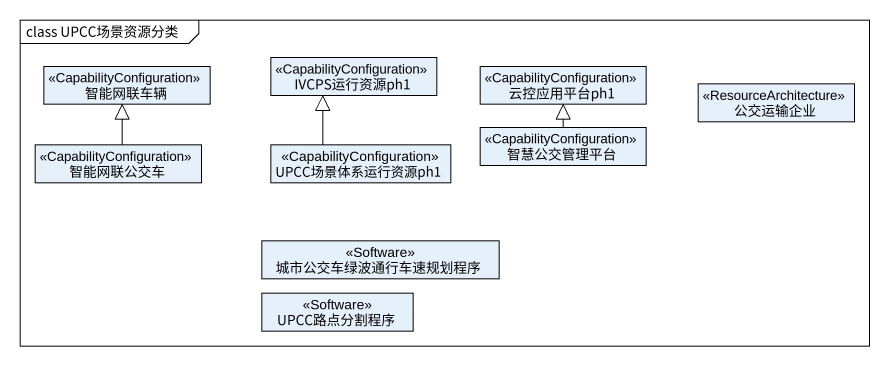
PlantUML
@startuml
mainframe class UPCC场景资源分类
hide circle
hide empty members
class 智能网联车辆 <<CapabilityConfiguration>>
class IVCPS运行资源ph1 <<CapabilityConfiguration>>
class 云控应用平台ph1 <<CapabilityConfiguration>>
class 智慧公交管理平台 <<CapabilityConfiguration>>
class 公交运输企业 <<ResourceArchitecture>>
class 智能网联公交车 <<CapabilityConfiguration>>
class UPCC场景体系运行资源ph1 <<CapabilityConfiguration>>
class 城市公交车绿波通行车速规划程序 <<Software>>
class UPCC路点分割程序 <<Software>>
智慧公交管理平台 -up-|> 云控应用平台ph1
智能网联公交车 -up-|> 智能网联车辆
UPCC场景体系运行资源ph1 -up-|> IVCPS运行资源ph1
@enduml
